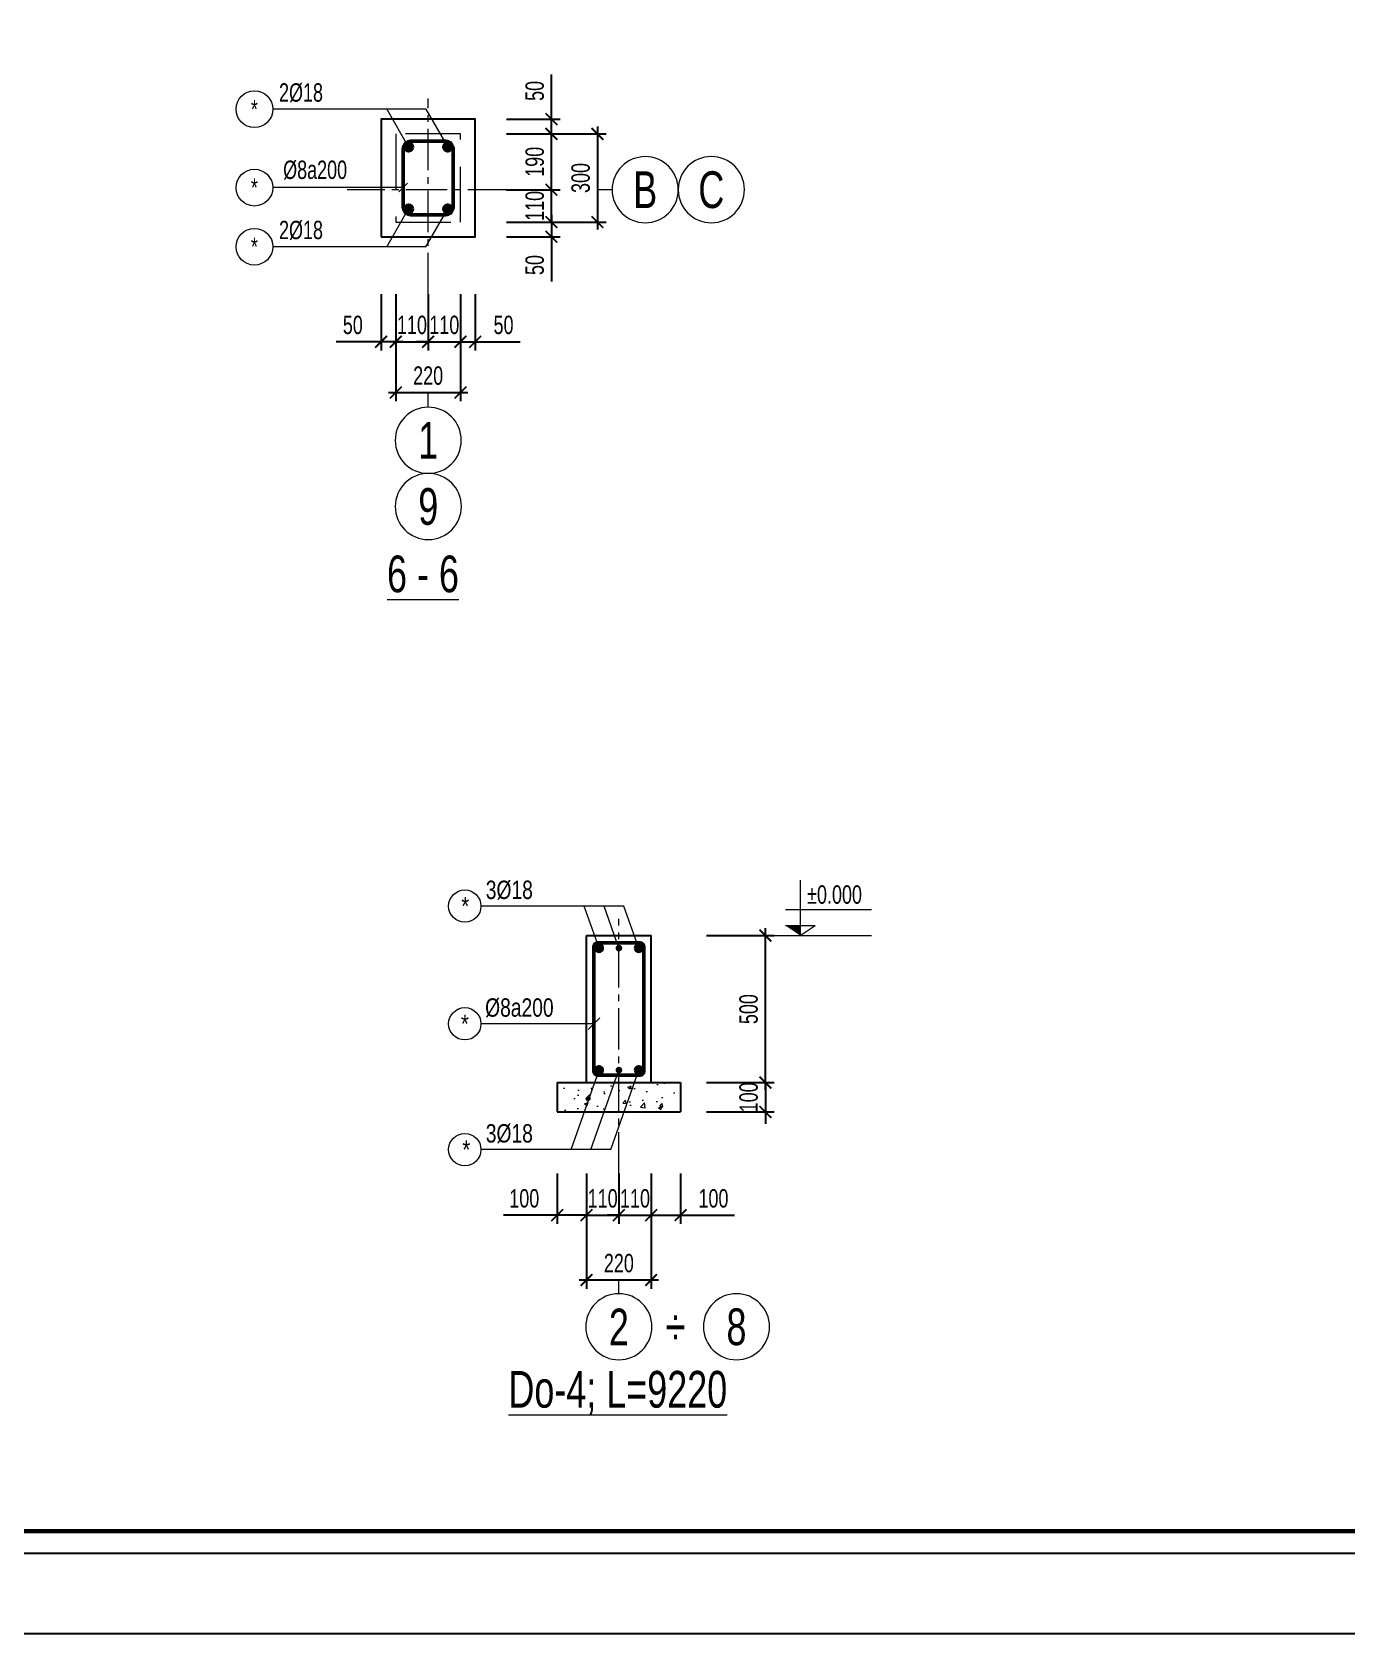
# Model space of a CAD drawing. Header units: millimetres. Extents: x 0 to 84100, y 0 to 59400.
# Drawn here: x 42645 to 60536, y 0 to 21802 of the extents above; entities that cross this region are included whole.
import ezdxf
from ezdxf.enums import TextEntityAlignment as Align

# ---------------------------------------------------------------- set-up
doc = ezdxf.new("R2010")
doc.units = ezdxf.units.MM
doc.header["$LTSCALE"] = 750
doc.header["$MEASUREMENT"] = 0
doc.linetypes.add('CENTER2', pattern=[1.125, 0.75, -0.125, 0.125, -0.125])
doc.linetypes.add('HIDDEN', pattern=[0.375, 0.25, -0.125])
doc.layers.add('CDC-KHUNGTEN', color=9, linetype='Continuous')
for name, color, linetype, lineweight in [('CDC_01.AXIS', 160, 'CENTER2', 13), ('CDC_02.DIM', 1, 'Continuous', 18), ('CDC_03.BORDER', 3, 'Continuous', 25), ('CDC_04.HIDDEN', 8, 'HIDDEN', 15), ('CDC_05.STEEL', 4, 'Continuous', 50), ('CDC_06.TEXT', 2, 'Continuous', 18), ('CDC_10.HATCH', 251, 'Continuous', 9), ('CDC_11.NOTE', 8, 'Continuous', 18), ('CDC_14.STEELNUM', 9, 'Continuous', 18), ('STEEL_NODE', 6, 'Continuous', 50)]:
    doc.layers.add(name, color=color, linetype=linetype, lineweight=lineweight)
doc.styles.add('KCS_SMTEXT', font='arial.ttf', dxfattribs={"width": 0.7})
doc.styles.add('ROMANS', font='arial.ttf', dxfattribs={"width": 0.75, "bigfont": 'vns.shx'})
doc.styles.add('SMTEXT', font='arial.ttf', dxfattribs={"width": 0.7})
doc.dimstyles.new('KCS_DIM100-25', dxfattribs={"dimscale": 100, "dimtxt": 2.5, "dimasz": 1.6, "dimexe": 1.2, "dimexo": 0, "dimgap": 1, "dimtad": 1, "dimdec": 0, "dimlfac": 0.25, "dimzin": 0, "dimdsep": 46, "dimtxsty": 'KCS_SMTEXT', "dimblk": 'ARCHTICK', "dimcen": 0, "dimdle": 1, "dimclrd": 256, "dimclre": 256, "dimclrt": 2, "dimadec": 0, "dimazin": 0, "dimtfac": 1, "dimtdec": 0, "dimtix": 1, "dimtmove": 2, "dimatfit": 3, "dimfxl": 1, "dimtolj": 1, "dimtzin": 0, "dimarcsym": 0})

# ---------------------------------------------------------------- blocks, each defined once
blk = doc.blocks.new('_ArchTick')
at = {"color": 0, "linetype": 'ByBlock', "const_width": 0.15}
blk.add_lwpolyline([(-0.5, -0.5), (0.5, 0.5)], dxfattribs=at)
blk = doc.blocks.new('*D89')
at = {"layer": 'CDC_02.DIM', "lineweight": -2, "transparency": 16777216}
for p, q in [((47594, 18235), (47594, 17467)), ((48034, 18235), (48034, 17467)), ((47594, 17587), (47434, 17587)), ((47594, 17587), (48034, 17587)), ((48034, 17587), (48194, 17587))]:
    blk.add_line(p, q, dxfattribs=at)
at = {"layer": 'DEFPOINTS', "color": 0, "transparency": 16777216}
for p in [(47594, 18235), (48034, 18235), (48034, 17587)]:
    blk.add_point(p, dxfattribs=at)
at = {"layer": 'CDC_02.DIM', "lineweight": -2, "transparency": 16777216, "xscale": 160, "yscale": 160, "zscale": 160}
blk.add_blockref('_ArchTick', (47594, 17587), dxfattribs=at)
at = {"layer": 'CDC_02.DIM', "lineweight": -2, "transparency": 16777216, "xscale": 160, "yscale": 160, "zscale": 160, "rotation": 180}
blk.add_blockref('_ArchTick', (48034, 17587), dxfattribs=at)
at = {"layer": 'CDC_02.DIM', "color": 2, "transparency": 16777216, "insert": (47814, 17815), "char_height": 250, "attachment_point": 5, "style": 'KCS_SMTEXT'}
blk.add_mtext('\\A1;110', dxfattribs=at)
blk = doc.blocks.new('*D90')
at = {"layer": 'CDC_02.DIM', "lineweight": -2, "transparency": 16777216}
for p, q in [((48034, 18235), (48034, 17467)), ((48474, 18235), (48474, 17467)), ((48034, 17587), (47874, 17587)), ((48034, 17587), (48474, 17587)), ((48474, 17587), (48634, 17587))]:
    blk.add_line(p, q, dxfattribs=at)
at = {"layer": 'DEFPOINTS', "color": 0, "transparency": 16777216}
for p in [(48034, 18235), (48474, 18235), (48474, 17587)]:
    blk.add_point(p, dxfattribs=at)
at = {"layer": 'CDC_02.DIM', "lineweight": -2, "transparency": 16777216, "xscale": 160, "yscale": 160, "zscale": 160}
blk.add_blockref('_ArchTick', (48034, 17587), dxfattribs=at)
at = {"layer": 'CDC_02.DIM', "lineweight": -2, "transparency": 16777216, "xscale": 160, "yscale": 160, "zscale": 160, "rotation": 180}
blk.add_blockref('_ArchTick', (48474, 17587), dxfattribs=at)
at = {"layer": 'CDC_02.DIM', "color": 2, "transparency": 16777216, "insert": (48254, 17815), "char_height": 250, "attachment_point": 5, "style": 'KCS_SMTEXT'}
blk.add_mtext('\\A1;110', dxfattribs=at)
blk = doc.blocks.new('*D91')
at = {"layer": 'CDC_02.DIM', "lineweight": -2, "transparency": 16777216}
for p, q in [((49712, 19556), (49712, 20516)), ((49102, 20416), (49832, 20416)), ((49102, 19656), (49832, 19656))]:
    blk.add_line(p, q, dxfattribs=at)
at = {"layer": 'DEFPOINTS', "color": 0, "transparency": 16777216}
for p in [(49102, 20416), (49712, 20416), (49102, 19656)]:
    blk.add_point(p, dxfattribs=at)
at = {"layer": 'CDC_02.DIM', "lineweight": -2, "transparency": 16777216, "xscale": 160, "yscale": 160, "zscale": 160}
for p, rotation in [((49712, 20416), 90), ((49712, 19656), 270)]:
    blk.add_blockref('_ArchTick', p, dxfattribs=dict(at, rotation=rotation))
at = {"layer": 'CDC_02.DIM', "color": 2, "transparency": 16777216, "insert": (49485, 20036), "char_height": 250, "attachment_point": 5, "rotation": 90, "style": 'KCS_SMTEXT'}
blk.add_mtext('\\A1;190', dxfattribs=at)
blk = doc.blocks.new('*D92')
at = {"layer": 'CDC_02.DIM', "lineweight": -2, "transparency": 16777216}
for p, q in [((47594, 18235), (47594, 16777)), ((48474, 18235), (48474, 16777)), ((47494, 16897), (48574, 16897))]:
    blk.add_line(p, q, dxfattribs=at)
at = {"layer": 'DEFPOINTS', "color": 0, "transparency": 16777216}
for p in [(47594, 18235), (48474, 18235), (48474, 16897)]:
    blk.add_point(p, dxfattribs=at)
at = {"layer": 'CDC_02.DIM', "lineweight": -2, "transparency": 16777216, "xscale": 160, "yscale": 160, "zscale": 160, "rotation": 180}
blk.add_blockref('_ArchTick', (47594, 16897), dxfattribs=at)
at = {"layer": 'CDC_02.DIM', "lineweight": -2, "transparency": 16777216, "xscale": 160, "yscale": 160, "zscale": 160}
blk.add_blockref('_ArchTick', (48474, 16897), dxfattribs=at)
at = {"layer": 'CDC_02.DIM', "color": 2, "transparency": 16777216, "insert": (48034, 17125), "char_height": 250, "attachment_point": 5, "style": 'KCS_SMTEXT'}
blk.add_mtext('\\A1;220', dxfattribs=at)
blk = doc.blocks.new('*D93')
at = {"layer": 'CDC_02.DIM', "lineweight": -2, "transparency": 16777216}
for p, q in [((50337, 20516), (50337, 19116)), ((49102, 20416), (50457, 20416)), ((49102, 19216), (50457, 19216))]:
    blk.add_line(p, q, dxfattribs=at)
at = {"layer": 'DEFPOINTS', "color": 0, "transparency": 16777216}
for p in [(49102, 20416), (49102, 19216), (50337, 19216)]:
    blk.add_point(p, dxfattribs=at)
at = {"layer": 'CDC_02.DIM', "lineweight": -2, "transparency": 16777216, "xscale": 160, "yscale": 160, "zscale": 160}
for p, rotation in [((50337, 20416), 90), ((50337, 19216), 270)]:
    blk.add_blockref('_ArchTick', p, dxfattribs=dict(at, rotation=rotation))
at = {"layer": 'CDC_02.DIM', "color": 2, "transparency": 16777216, "insert": (50110, 19816), "char_height": 250, "attachment_point": 5, "rotation": 90, "style": 'KCS_SMTEXT'}
blk.add_mtext('\\A1;300', dxfattribs=at)
blk = doc.blocks.new('*D94')
at = {"layer": 'CDC_02.DIM', "lineweight": -2, "transparency": 16777216}
for p, q in [((49102, 19656), (49832, 19656)), ((49712, 19656), (49712, 19816)), ((49712, 19216), (49712, 19656)), ((49102, 19216), (49832, 19216)), ((49712, 19216), (49712, 19056))]:
    blk.add_line(p, q, dxfattribs=at)
at = {"layer": 'DEFPOINTS', "color": 0, "transparency": 16777216}
for p in [(49102, 19656), (49712, 19656), (49102, 19216)]:
    blk.add_point(p, dxfattribs=at)
at = {"layer": 'CDC_02.DIM', "lineweight": -2, "transparency": 16777216, "xscale": 160, "yscale": 160, "zscale": 160}
for p, rotation in [((49712, 19656), 270), ((49712, 19216), 90)]:
    blk.add_blockref('_ArchTick', p, dxfattribs=dict(at, rotation=rotation))
at = {"layer": 'CDC_02.DIM', "color": 2, "transparency": 16777216, "insert": (49485, 19436), "char_height": 250, "attachment_point": 5, "rotation": 90, "style": 'KCS_SMTEXT'}
blk.add_mtext('\\A1;110', dxfattribs=at)
blk = doc.blocks.new('*D95')
at = {"layer": 'CDC_02.DIM', "lineweight": -2, "transparency": 16777216}
for p, q in [((48474, 18235), (48474, 17467)), ((48674, 18235), (48674, 17467)), ((48374, 17587), (48674, 17587)), ((48674, 17587), (49285, 17587))]:
    blk.add_line(p, q, dxfattribs=at)
at = {"layer": 'DEFPOINTS', "color": 0, "transparency": 16777216}
for p in [(48474, 18235), (48674, 18235), (48674, 17587)]:
    blk.add_point(p, dxfattribs=at)
at = {"layer": 'CDC_02.DIM', "lineweight": -2, "transparency": 16777216, "xscale": 160, "yscale": 160, "zscale": 160, "rotation": 180}
blk.add_blockref('_ArchTick', (48474, 17587), dxfattribs=at)
at = {"layer": 'CDC_02.DIM', "lineweight": -2, "transparency": 16777216, "xscale": 160, "yscale": 160, "zscale": 160}
blk.add_blockref('_ArchTick', (48674, 17587), dxfattribs=at)
at = {"layer": 'CDC_02.DIM', "color": 2, "transparency": 16777216, "insert": (49060, 17815), "char_height": 250, "attachment_point": 5, "style": 'KCS_SMTEXT'}
blk.add_mtext('\\A1;50', dxfattribs=at)
blk = doc.blocks.new('*D96')
at = {"layer": 'CDC_02.DIM', "lineweight": -2, "transparency": 16777216}
for p, q in [((47394, 18235), (47394, 17467)), ((47594, 18235), (47594, 17467)), ((47394, 17587), (46784, 17587)), ((47694, 17587), (47394, 17587))]:
    blk.add_line(p, q, dxfattribs=at)
at = {"layer": 'DEFPOINTS', "color": 0, "transparency": 16777216}
for p in [(47394, 18235), (47594, 18235), (47394, 17587)]:
    blk.add_point(p, dxfattribs=at)
at = {"layer": 'CDC_02.DIM', "lineweight": -2, "transparency": 16777216, "xscale": 160, "yscale": 160, "zscale": 160, "rotation": 180}
blk.add_blockref('_ArchTick', (47394, 17587), dxfattribs=at)
at = {"layer": 'CDC_02.DIM', "lineweight": -2, "transparency": 16777216, "xscale": 160, "yscale": 160, "zscale": 160}
blk.add_blockref('_ArchTick', (47594, 17587), dxfattribs=at)
at = {"layer": 'CDC_02.DIM', "color": 2, "transparency": 16777216, "insert": (47009, 17815), "char_height": 250, "attachment_point": 5, "style": 'KCS_SMTEXT'}
blk.add_mtext('\\A1;50', dxfattribs=at)
blk = doc.blocks.new('*D97')
at = {"layer": 'CDC_02.DIM', "lineweight": -2, "transparency": 16777216}
for p, q in [((49712, 20616), (49712, 21226)), ((49102, 20616), (49832, 20616)), ((49712, 20316), (49712, 20616)), ((49102, 20416), (49832, 20416))]:
    blk.add_line(p, q, dxfattribs=at)
at = {"layer": 'DEFPOINTS', "color": 0, "transparency": 16777216}
for p in [(49102, 20616), (49712, 20616), (49102, 20416)]:
    blk.add_point(p, dxfattribs=at)
at = {"layer": 'CDC_02.DIM', "lineweight": -2, "transparency": 16777216, "xscale": 160, "yscale": 160, "zscale": 160}
for p, rotation in [((49712, 20616), 90), ((49712, 20416), 270)]:
    blk.add_blockref('_ArchTick', p, dxfattribs=dict(at, rotation=rotation))
at = {"layer": 'CDC_02.DIM', "color": 2, "transparency": 16777216, "insert": (49485, 21001), "char_height": 250, "attachment_point": 5, "rotation": 90, "style": 'KCS_SMTEXT'}
blk.add_mtext('\\A1;50', dxfattribs=at)
blk = doc.blocks.new('*D98')
at = {"layer": 'CDC_02.DIM', "lineweight": -2, "transparency": 16777216}
for p, q in [((49102, 19216), (49832, 19216)), ((49712, 19316), (49712, 19016)), ((49102, 19016), (49832, 19016)), ((49712, 19016), (49712, 18406))]:
    blk.add_line(p, q, dxfattribs=at)
at = {"layer": 'DEFPOINTS', "color": 0, "transparency": 16777216}
for p in [(49102, 19216), (49102, 19016), (49712, 19016)]:
    blk.add_point(p, dxfattribs=at)
at = {"layer": 'CDC_02.DIM', "lineweight": -2, "transparency": 16777216, "xscale": 160, "yscale": 160, "zscale": 160}
for p, rotation in [((49712, 19216), 90), ((49712, 19016), 270)]:
    blk.add_blockref('_ArchTick', p, dxfattribs=dict(at, rotation=rotation))
at = {"layer": 'CDC_02.DIM', "color": 2, "transparency": 16777216, "insert": (49485, 18631), "char_height": 250, "attachment_point": 5, "rotation": 90, "style": 'KCS_SMTEXT'}
blk.add_mtext('\\A1;50', dxfattribs=at)
blk = doc.blocks.new('*D156')
at = {"layer": 'CDC_02.DIM', "lineweight": -2, "transparency": 16777216}
for p, q in [((50189, 6266), (50189, 4698)), ((51069, 6266), (51069, 4698)), ((50089, 4818), (51169, 4818))]:
    blk.add_line(p, q, dxfattribs=at)
at = {"layer": 'DEFPOINTS', "color": 0, "transparency": 16777216}
for p in [(50189, 6266), (51069, 6266), (51069, 4818)]:
    blk.add_point(p, dxfattribs=at)
at = {"layer": 'CDC_02.DIM', "lineweight": -2, "transparency": 16777216, "xscale": 160, "yscale": 160, "zscale": 160, "rotation": 180}
blk.add_blockref('_ArchTick', (50189, 4818), dxfattribs=at)
at = {"layer": 'CDC_02.DIM', "lineweight": -2, "transparency": 16777216, "xscale": 160, "yscale": 160, "zscale": 160}
blk.add_blockref('_ArchTick', (51069, 4818), dxfattribs=at)
at = {"layer": 'CDC_02.DIM', "color": 2, "transparency": 16777216, "insert": (50629, 5046), "char_height": 250, "attachment_point": 5, "style": 'KCS_SMTEXT'}
blk.add_mtext('\\A1;220', dxfattribs=at)
blk = doc.blocks.new('*D157')
at = {"layer": 'CDC_02.DIM', "lineweight": -2, "transparency": 16777216}
for p, q in [((50189, 6266), (50189, 5580)), ((50629, 6266), (50629, 5580)), ((50189, 5700), (50029, 5700)), ((50189, 5700), (50629, 5700)), ((50629, 5700), (50789, 5700))]:
    blk.add_line(p, q, dxfattribs=at)
at = {"layer": 'DEFPOINTS', "color": 0, "transparency": 16777216}
for p in [(50189, 6266), (50629, 6266), (50629, 5700)]:
    blk.add_point(p, dxfattribs=at)
at = {"layer": 'CDC_02.DIM', "lineweight": -2, "transparency": 16777216, "xscale": 160, "yscale": 160, "zscale": 160}
blk.add_blockref('_ArchTick', (50189, 5700), dxfattribs=at)
at = {"layer": 'CDC_02.DIM', "lineweight": -2, "transparency": 16777216, "xscale": 160, "yscale": 160, "zscale": 160, "rotation": 180}
blk.add_blockref('_ArchTick', (50629, 5700), dxfattribs=at)
at = {"layer": 'CDC_02.DIM', "color": 2, "transparency": 16777216, "insert": (50409, 5927), "char_height": 250, "attachment_point": 5, "style": 'KCS_SMTEXT'}
blk.add_mtext('\\A1;110', dxfattribs=at)
blk = doc.blocks.new('*D158')
at = {"layer": 'CDC_02.DIM', "lineweight": -2, "transparency": 16777216}
for p, q in [((50629, 6266), (50629, 5580)), ((51069, 6266), (51069, 5580)), ((50629, 5700), (50469, 5700)), ((50629, 5700), (51069, 5700)), ((51069, 5700), (51229, 5700))]:
    blk.add_line(p, q, dxfattribs=at)
at = {"layer": 'DEFPOINTS', "color": 0, "transparency": 16777216}
for p in [(50629, 6266), (51069, 6266), (51069, 5700)]:
    blk.add_point(p, dxfattribs=at)
at = {"layer": 'CDC_02.DIM', "lineweight": -2, "transparency": 16777216, "xscale": 160, "yscale": 160, "zscale": 160}
blk.add_blockref('_ArchTick', (50629, 5700), dxfattribs=at)
at = {"layer": 'CDC_02.DIM', "lineweight": -2, "transparency": 16777216, "xscale": 160, "yscale": 160, "zscale": 160, "rotation": 180}
blk.add_blockref('_ArchTick', (51069, 5700), dxfattribs=at)
at = {"layer": 'CDC_02.DIM', "color": 2, "transparency": 16777216, "insert": (50849, 5927), "char_height": 250, "attachment_point": 5, "style": 'KCS_SMTEXT'}
blk.add_mtext('\\A1;110', dxfattribs=at)
blk = doc.blocks.new('*D159')
at = {"layer": 'CDC_02.DIM', "lineweight": -2, "transparency": 16777216}
for p, q in [((49789, 6266), (49789, 5580)), ((50189, 6266), (50189, 5580)), ((49789, 5700), (49058, 5700)), ((50189, 5700), (49689, 5700))]:
    blk.add_line(p, q, dxfattribs=at)
at = {"layer": 'DEFPOINTS', "color": 0, "transparency": 16777216}
for p in [(49789, 6266), (50189, 6266), (50189, 5700)]:
    blk.add_point(p, dxfattribs=at)
at = {"layer": 'CDC_02.DIM', "lineweight": -2, "transparency": 16777216, "xscale": 160, "yscale": 160, "zscale": 160, "rotation": 180}
blk.add_blockref('_ArchTick', (49789, 5700), dxfattribs=at)
at = {"layer": 'CDC_02.DIM', "lineweight": -2, "transparency": 16777216, "xscale": 160, "yscale": 160, "zscale": 160}
blk.add_blockref('_ArchTick', (50189, 5700), dxfattribs=at)
at = {"layer": 'CDC_02.DIM', "color": 2, "transparency": 16777216, "insert": (49342, 5927), "char_height": 250, "attachment_point": 5, "style": 'KCS_SMTEXT'}
blk.add_mtext('\\A1;100', dxfattribs=at)
blk = doc.blocks.new('*D160')
at = {"layer": 'CDC_02.DIM', "lineweight": -2, "transparency": 16777216}
for p, q in [((52623, 7404), (52623, 9604)), ((51823, 9504), (52743, 9504)), ((51823, 7504), (52743, 7504))]:
    blk.add_line(p, q, dxfattribs=at)
at = {"layer": 'DEFPOINTS', "color": 0, "transparency": 16777216}
for p in [(51823, 9504), (52623, 9504), (51823, 7504)]:
    blk.add_point(p, dxfattribs=at)
at = {"layer": 'CDC_02.DIM', "lineweight": -2, "transparency": 16777216, "xscale": 160, "yscale": 160, "zscale": 160}
for p, rotation in [((52623, 9504), 90), ((52623, 7504), 270)]:
    blk.add_blockref('_ArchTick', p, dxfattribs=dict(at, rotation=rotation))
at = {"layer": 'CDC_02.DIM', "color": 2, "transparency": 16777216, "insert": (52395, 8504), "char_height": 250, "attachment_point": 5, "rotation": 90, "style": 'KCS_SMTEXT'}
blk.add_mtext('\\A1;500', dxfattribs=at)
blk = doc.blocks.new('*D161')
at = {"layer": 'CDC_02.DIM', "lineweight": -2, "transparency": 16777216}
for p, q in [((52623, 7504), (52623, 7664)), ((51823, 7504), (52743, 7504)), ((52623, 7504), (52623, 7104)), ((51823, 7104), (52743, 7104)), ((52623, 7104), (52623, 6944))]:
    blk.add_line(p, q, dxfattribs=at)
at = {"layer": 'DEFPOINTS', "color": 0, "transparency": 16777216}
for p in [(51823, 7504), (51823, 7104), (52623, 7104)]:
    blk.add_point(p, dxfattribs=at)
at = {"layer": 'CDC_02.DIM', "lineweight": -2, "transparency": 16777216, "xscale": 160, "yscale": 160, "zscale": 160}
for p, rotation in [((52623, 7504), 270), ((52623, 7104), 90)]:
    blk.add_blockref('_ArchTick', p, dxfattribs=dict(at, rotation=rotation))
at = {"layer": 'CDC_02.DIM', "color": 2, "transparency": 16777216, "insert": (52395, 7304), "char_height": 250, "attachment_point": 5, "rotation": 90, "style": 'KCS_SMTEXT'}
blk.add_mtext('\\A1;100', dxfattribs=at)
blk = doc.blocks.new('*D162')
at = {"layer": 'CDC_02.DIM', "lineweight": -2, "transparency": 16777216}
for p, q in [((51069, 6266), (51069, 5580)), ((51469, 6266), (51469, 5580)), ((51069, 5700), (51569, 5700)), ((51469, 5700), (52201, 5700))]:
    blk.add_line(p, q, dxfattribs=at)
at = {"layer": 'DEFPOINTS', "color": 0, "transparency": 16777216}
for p in [(51069, 6266), (51469, 6266), (51069, 5700)]:
    blk.add_point(p, dxfattribs=at)
at = {"layer": 'CDC_02.DIM', "lineweight": -2, "transparency": 16777216, "xscale": 160, "yscale": 160, "zscale": 160, "rotation": 180}
blk.add_blockref('_ArchTick', (51069, 5700), dxfattribs=at)
at = {"layer": 'CDC_02.DIM', "lineweight": -2, "transparency": 16777216, "xscale": 160, "yscale": 160, "zscale": 160}
blk.add_blockref('_ArchTick', (51469, 5700), dxfattribs=at)
at = {"layer": 'CDC_02.DIM', "color": 2, "transparency": 16777216, "insert": (51916, 5927), "char_height": 250, "attachment_point": 5, "style": 'KCS_SMTEXT'}
blk.add_mtext('\\A1;100', dxfattribs=at)
blk = doc.blocks.new('Khung tên chuẩn')
at = {"layer": 'CDC-KHUNGTEN', "color": 8}
blk.add_lwpolyline([(75096, 1100), (83000, 1100), (83000, 58300), (3000, 58300), (3000, 1100), (75096, 1100)], dxfattribs=at)
at = {"layer": 'CDC-KHUNGTEN', "color": 255, "lineweight": 60}
blk.add_lwpolyline([(74900, 1400), (74900, 58000), (3300, 58000), (3300, 1400), (74900, 1400)], close=True, dxfattribs=at)
at = {"layer": 'DEFPOINTS', "color": 1, "ltscale": 0.2}
blk.add_lwpolyline([(0, 0), (0, 59400), (84100, 59400), (84100, 0), (0, 0)], close=True, dxfattribs=at)

msp = doc.modelspace()

# ---------------------------------------------------------------- hatches: boundary and pattern name
at = {"layer": 'CDC_10.HATCH'}
h = msp.add_hatch(dxfattribs=at)
h.set_pattern_fill('AR-CONC', color=256, scale=70, style=0)
h.set_pattern_definition([(50, (318717.92, 177002.6), (502.08213, -43.9265), [52.5, -577.5]), (355, (318717.9, 177002.6), (-97.1259, 526.5345), [42, -462]), (100.4514, (318759.76, 176998.94), (404.9566, 482.6077), [44.6181, -490.7995]), (46.1842, (318717.9, 177142.6), (747.0687, -115.8633), [78.75, -866.25]), (96.6356, (318780.2, 177132.94), (654.2639, 681.8825), [66.9272, -736.1991]), (351.1842, (318717.9, 177142.6), (654.2634, 681.883), [63, -693]), (21, (318787.92, 177107.6), (417.83494, -281.8332), [52.5, -577.5]), (326, (318787.9, 177107.6), (170.3207, 507.605), [42, -462]), (71.4514, (318822.74, 177084.1), (588.15584, 225.77135), [44.6181, -490.7995]), (37.5, (318717.92, 177002.6), (8.5119, 233.0257), [0, -456.4, 0, -469, 0, -463.75]), (7.5, (318717.92, 177002.6), (184.14868, 276.0882), [0, -267.4, 0, -445.9, 0, -176.75]), (327.5, (318561.82, 177002.6), (373.6757, -15.78841), [0, -175, 0, -546, 0, -724.5]), (317.5, (318491.82, 177002.6), (408.23032, 70.0735), [0, -227.5, 0, -362.6, 0, -514.5])])
h.paths.add_polyline_path([(50989.4, 7504.4), (49789.4, 7504.4), (49789.4, 7104.4), (50989.4, 7104.4)])
h.paths.add_polyline_path([(51469.4, 7104.4), (51469.4, 7504.4), (50989.4, 7504.4), (50989.4, 7104.4)])

# ---------------------------------------------------------------- linework, layer by layer
at = {"layer": 'CDC_01.AXIS'}
for p, q in [((48034.5, 18235.4), (48034.5, 20896.1)), ((49134.5, 19656.1), (46934.5, 19656.1)), ((50629.4, 6266.5), (50629.9, 9730.8))]:
    msp.add_line(p, q, dxfattribs=at)
at = {"layer": 'CDC_02.DIM'}
for p, q in [((50537.2, 19656.1), (50337.2, 19656.1)), ((53097.8, 10259.3), (53097.8, 9504.4)), ((52897.1, 9860.6), (54067.4, 9860.6)), ((52896.3, 9640.7), (53299.4, 9640.7)), ((53097.8, 9504.4), (53299.4, 9640.7)), ((52742.8, 9504.4), (54067.4, 9504.4)), ((50628.2, 4631.1), (50628.2, 4818.4))]:
    msp.add_line(p, q, dxfattribs=at)
at = {"layer": 'CDC_02.DIM', "color": 1}
msp.add_line((48034.5, 16695.1), (48034.5, 16897.3), dxfattribs=at)
at = {"layer": 'CDC_02.DIM', "const_width": 45}
for points in [[(50336.7, 9334.6, 1), (50381.7, 9334.6, 1)], [(50607.1, 9334.5, 1), (50652.1, 9334.5, 1)], [(50877.1, 9334.6, 1), (50922.1, 9334.6, 1)], [(50336.7, 7674.2, 1), (50381.7, 7674.2, 1)], [(50607.1, 7674.1, 1), (50652.1, 7674.1, 1)], [(50877.1, 7674.2, 1), (50922.1, 7674.2, 1)]]:
    msp.add_lwpolyline(points, format="xyb", close=True, dxfattribs=at)
at = {"layer": 'CDC_02.DIM'}
for centre, start, end in [((50987.2, 19656.1), 180.12732, 180), ((51887.2, 19657.1), 180.12732, 180), ((48035.5, 16245.1), 90.12732, 90), ((48036, 15345.1), 90.12732, 90), ((50629.2, 4181.1), 90.12732, 90), ((52229.2, 4181.1), 90.12732, 90)]:
    msp.add_arc(centre, 450, start, end, dxfattribs=at)
msp.add_solid([(52896.3, 9640.7), (53097.8, 9640.7), (53097.8, 9504.4)], dxfattribs=at)
at = {"layer": 'CDC_03.BORDER', "ltscale": 2.5}
for p, q in [((50189.4, 7504.4), (50189.4, 9504.4)), ((50189.4, 9504.4), (51069.4, 9504.4)), ((51069.4, 7504.4), (51069.4, 9504.4)), ((49789.4, 7504.4), (51469.4, 7504.4)), ((49789.4, 7504.4), (49789.4, 7104.4)), ((51469.4, 7504.4), (51469.4, 7104.4)), ((49789.4, 7104.4), (51469.4, 7104.4))]:
    msp.add_line(p, q, dxfattribs=at)
at = {"layer": 'CDC_03.BORDER'}
msp.add_lwpolyline([(47394.5, 19016.1), (48674.5, 19016.1), (48674.5, 20616.1), (47394.5, 20616.1)], close=True, dxfattribs=at)
at = {"layer": 'CDC_04.HIDDEN', "ltscale": 4}
msp.add_lwpolyline([(47594.5, 19216.1), (48474.5, 19216.1), (48474.5, 20416.1), (47594.5, 20416.1)], close=True, dxfattribs=at)
at = {"layer": 'CDC_05.STEEL'}
for points in [[(47694.5, 20210.7), (47694.5, 19421.6, 0.4142136), (47799.9, 19316.1), (48269.1, 19316.1, 0.4142136), (48374.5, 19421.6), (48374.5, 20210.7, 0.4142136), (48269.1, 20316.1), (47799.9, 20316.1, 0.4142136)], [(50289.4, 9354.4, -0.4142136), (50339.4, 9404.4), (50919.4, 9404.4, -0.4142136), (50969.4, 9354.4), (50969.4, 7654.4, -0.4142136), (50919.4, 7604.4), (50339.4, 7604.4, -0.4142136), (50289.4, 7654.4)]]:
    msp.add_lwpolyline(points, format="xyb", close=True, dxfattribs=at)
at = {"layer": 'CDC_05.STEEL', "ltscale": 100}
for points in [[(50403.9, 9334.6, 1), (50314.5, 9334.6, 1)], [(50854.9, 9334.6, -1), (50944.3, 9334.6, -1)], [(50403.9, 7674.2, -1), (50314.5, 7674.2, -1)], [(50854.9, 7674.2, 1), (50944.3, 7674.2, 1)]]:
    msp.add_lwpolyline(points, format="xyb", close=True, dxfattribs=at)
at = {"layer": 'CDC_11.NOTE'}
for p, q in [((48004.3, 20751.7), (45920.1, 20751.7)), ((47470.9, 20751.7), (47767.8, 20237.6)), ((48004.3, 20751.7), (48301.2, 20237.6)), ((47694.5, 19684.5), (45920.1, 19684.5)), ((47470.9, 18880.5), (47767.8, 19394.7)), ((48004.3, 18880.5), (48301.2, 19394.7)), ((48004.3, 18880.5), (45920.1, 18880.5)), ((50698.2, 9906.5), (48752.8, 9906.5)), ((50359.2, 9334.6), (50157.7, 9906.5)), ((50629.6, 9334.5), (50428.1, 9906.5)), ((50899.8, 9334), (50698.2, 9906.5)), ((50289.4, 8304.4), (48752.8, 8304.6)), ((49978.1, 6592.2), (50359.2, 7674.2)), ((50248.5, 6592.1), (50629.6, 7674.1)), ((50518.5, 6592.1), (50899.6, 7674.2)), ((50518.5, 6592.1), (48752.8, 6592.1))]:
    msp.add_line(p, q, dxfattribs=at)
at = {"layer": 'CDC_11.NOTE', "color": 3}
msp.add_lwpolyline([(47753.8, 19743.9), (47635.2, 19625.2)], dxfattribs=at)
at = {"layer": 'CDC_11.NOTE', "color": 3, "ltscale": 2.5}
msp.add_lwpolyline([(50210, 8224.8), (50369.4, 8384.1)], dxfattribs=at)
at = {"layer": 'CDC_14.STEELNUM'}
for centre, radius in [((45670.1, 20751.7), 250), ((45670.1, 19684.5), 250), ((45670.1, 18880.5), 250), ((48532.8, 9906.5), 220), ((48532.8, 8304.6), 220), ((48532.8, 6592.1), 220)]:
    msp.add_circle(centre, radius, dxfattribs=at)
at = {"layer": 'STEEL_NODE', "color": 1, "const_width": 52.7}
for points in [[(47773.3, 20263.3, 1), (47762.3, 20211.8, 1)], [(48306.7, 20263.3, 1), (48295.7, 20211.8, 1)], [(47773.3, 19369, -1), (47762.3, 19420.5, -1)], [(48306.7, 19369, -1), (48295.7, 19420.5, -1)]]:
    msp.add_lwpolyline(points, format="xyb", close=True, dxfattribs=at)
at = {"layer": 'STEEL_NODE', "color": 3}
for centre in [(47767.8, 20237.6), (48301.2, 20237.6), (47767.8, 19394.7), (48301.2, 19394.7)]:
    msp.add_circle(centre, 52.7, dxfattribs=at)

# ---------------------------------------------------------------- block references
msp.add_blockref('Khung tên chuẩn', (0, 0))

# ---------------------------------------------------------------- texts
at = {"layer": 'CDC_06.TEXT', "linetype": 'ByBlock', "style": 'SMTEXT', "width": 0.7}
for s, p in [('2%%C18', (46304.2, 20979.5)), ('%%C8a200', (46496.2, 19927.6)), ('2%%C18', (46304.2, 19108.3))]:
    msp.add_text(s, height=250, dxfattribs=at).set_placement(p, align=Align.MIDDLE_CENTER)
at = {"layer": 'CDC_06.TEXT', "color": 4, "style": 'SMTEXT', "width": 0.7}
for s, p in [('B', (50987.2, 19656.1)), ('C', (51887.2, 19657.1)), ('1', (48035.5, 16245.1)), ('9', (48036, 15345.1)), ('%%U6 - 6', (47963.7, 14427.9)), ('2', (50629.2, 4181.1)), ('8', (52229.2, 4181.1))]:
    msp.add_text(s, height=500, dxfattribs=at).set_placement(p, align=Align.MIDDLE)
at = {"layer": 'CDC_06.TEXT', "linetype": 'ByBlock', "style": 'ROMANS', "width": 0.75}
for p in [(48818.2, 10002.9), (48818.2, 6688.6)]:
    msp.add_text('3%%C18', height=250, dxfattribs=at).set_placement(p)
at = {"layer": 'CDC_06.TEXT', "style": 'ROMANS', "width": 0.7}
msp.add_text('%%P0.000', height=250, dxfattribs=at).set_placement((53190.5, 10063.4), align=Align.MIDDLE_LEFT)
at = {"layer": 'CDC_06.TEXT', "linetype": 'ByBlock', "style": 'ROMANS', "width": 0.75}
msp.add_text('%%C8a200', height=250, rotation=359.99253, dxfattribs=at).set_placement((48809.5, 8401))
at = {"layer": 'CDC_06.TEXT', "color": 4, "width": 0.7}
for s, style, p in [('÷', 'SMTEXT', (51399.2, 4181.1)), ('%%UDo-4; L=9220', 'ROMANS', (50614.6, 3330.2))]:
    msp.add_text(s, height=500, dxfattribs=dict(at, style=style)).set_placement(p, align=Align.MIDDLE_CENTER)
at = {"layer": 'CDC_14.STEELNUM', "color": 2, "linetype": 'ByBlock', "style": 'SMTEXT', "width": 0.7}
for p in [(45670.1, 20751.7), (45670.1, 19684.5), (45670.1, 18880.5)]:
    msp.add_text('*', height=250, dxfattribs=at).set_placement(p, align=Align.MIDDLE_CENTER)
at = {"layer": 'CDC_14.STEELNUM', "color": 2, "style": 'ROMANS', "width": 0.8}
for p in [(48539.4, 9906.5), (48553.7, 6592.1)]:
    msp.add_text('*', height=250, dxfattribs=at).set_placement(p, align=Align.MIDDLE_CENTER)
msp.add_text('*', height=250, rotation=359.99253, dxfattribs=at).set_placement((48533.8, 8304.6), align=Align.MIDDLE_CENTER)

# ---------------------------------------------------------------- dimensions: what is measured, and where the dimension line sits
at = {"layer": 'CDC_02.DIM'}
for base, p1, p2, angle, picture, middle in [((49712.5, 20616.1), (49102.1, 20416.1), (49102.1, 20616.1), 90, '*D97', (49712.5, 21001.2)), ((49712.5, 19016.1), (49102.1, 19216.1), (49102.1, 19016.1), 270, '*D98', (49712.5, 18631.1)), ((47394.5, 17586.9), (47594.5, 18235.4), (47394.5, 18235.4), 180, '*D96', (47009.5, 17586.9)), ((51069.4, 5699.6), (51469.4, 6266.5), (51069.4, 6266.5), 180, '*D162', (51916.4, 5699.6))]:
    dim = msp.add_linear_dim(base=base, p1=p1, p2=p2, angle=angle, dimstyle='KCS_DIM100-25', override={"dimtmove": 0}, dxfattribs=at)
    dim.commit()
    dim.dimension.update_dxf_attribs({"geometry": picture, "text_midpoint": middle, "dimtype": 160})
for base, p1, p2, picture, middle in [((49712.5, 20416.1), (49102.1, 19656.1), (49102.1, 20416.1), '*D91', (49484.8, 20036.1)), ((50337.2, 19216.1), (49102.1, 20416.1), (49102.1, 19216.1), '*D93', (50109.5, 19816.1)), ((49712.5, 19656.1), (49102.1, 19216.1), (49102.1, 19656.1), '*D94', (49484.8, 19436.1))]:
    dim = msp.add_linear_dim(base=base, p1=p1, p2=p2, angle=90, dimstyle='KCS_DIM100-25', dxfattribs=at)
    dim.commit()
    dim.dimension.update_dxf_attribs({"geometry": picture, "text_midpoint": middle})
for base, p1, p2, picture, middle in [((48034.5, 17586.9), (47594.5, 18235.4), (48034.5, 18235.4), '*D89', (47814.5, 17814.6)), ((48474.5, 16897.3), (47594.5, 18235.4), (48474.5, 18235.4), '*D92', (48034.5, 17125)), ((48474.5, 17586.9), (48034.5, 18235.4), (48474.5, 18235.4), '*D90', (48254.5, 17814.6))]:
    dim = msp.add_linear_dim(base=base, p1=p1, p2=p2, dimstyle='KCS_DIM100-25', dxfattribs=at)
    dim.commit()
    dim.dimension.update_dxf_attribs({"geometry": picture, "text_midpoint": middle})
for base, p1, p2, picture, middle in [((48674.5, 17586.9), (48474.5, 18235.4), (48674.5, 18235.4), '*D95', (49059.5, 17586.9)), ((50189.4, 5699.6), (49789.4, 6266.5), (50189.4, 6266.5), '*D159', (49342.4, 5699.6))]:
    dim = msp.add_linear_dim(base=base, p1=p1, p2=p2, dimstyle='KCS_DIM100-25', override={"dimtmove": 0}, dxfattribs=at)
    dim.commit()
    dim.dimension.update_dxf_attribs({"geometry": picture, "text_midpoint": middle, "dimtype": 160})
for base, p2, picture, middle in [((52622.8, 9504.4), (51822.8, 9504.4), '*D160', (52395.1, 8504.4)), ((52622.8, 7104.4), (51822.8, 7104.4), '*D161', (52395.1, 7304.4))]:
    dim = msp.add_linear_dim(base=base, p1=(51822.8, 7504.4), p2=p2, angle=90, dimstyle='KCS_DIM100-25', override={"dimtmove": 0}, dxfattribs=at)
    dim.commit()
    dim.dimension.update_dxf_attribs({"geometry": picture, "text_midpoint": middle})
for base, p1, p2, picture, middle in [((50629.4, 5699.6), (50189.4, 6266.5), (50629.4, 6266.5), '*D157', (50409.4, 5927.3)), ((51069.4, 4818.4), (50189.4, 6266.5), (51069.4, 6266.5), '*D156', (50629.4, 5046)), ((51069.4, 5699.6), (50629.4, 6266.5), (51069.4, 6266.5), '*D158', (50849.4, 5927.3))]:
    dim = msp.add_linear_dim(base=base, p1=p1, p2=p2, dimstyle='KCS_DIM100-25', override={"dimtmove": 0}, dxfattribs=at)
    dim.commit()
    dim.dimension.update_dxf_attribs({"geometry": picture, "text_midpoint": middle})

doc.saveas('drawing.dxf')
